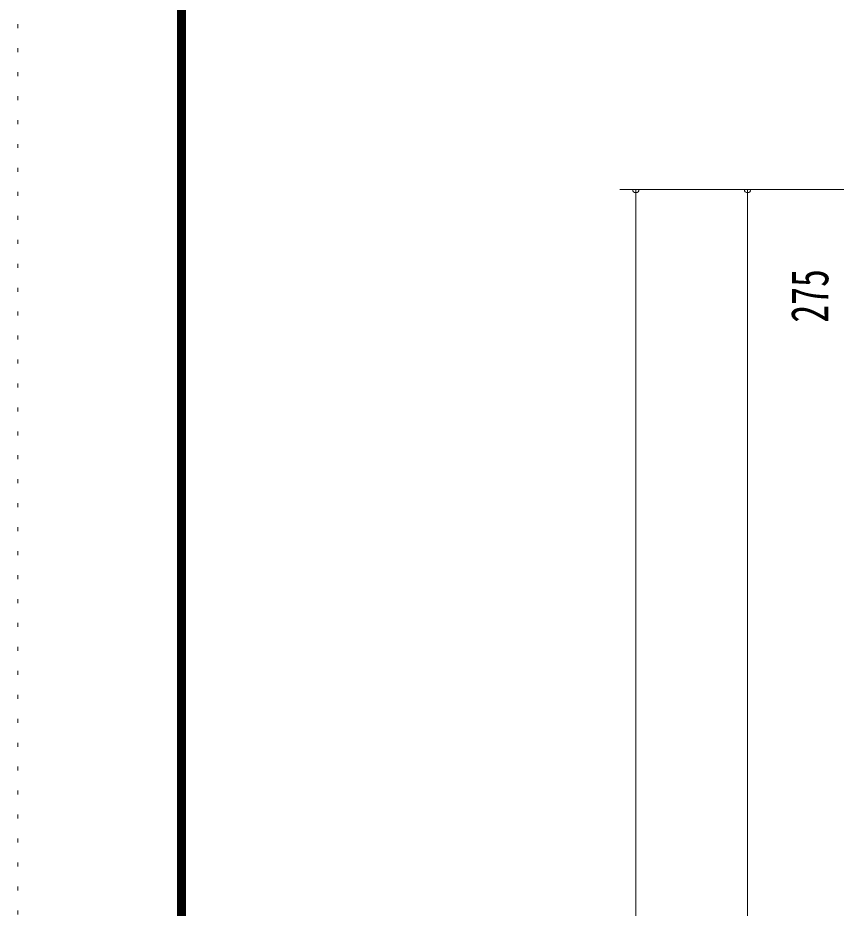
# Model space of a CAD drawing. Units: millimetres, scale not verified. Extents: x -5940 to 5940, y -7282 to 7278.
# Drawn here: x -5940 to -4915, y 2066 to 3181 of the extents above; entities that cross this region are included whole.
import ezdxf
from ezdxf.enums import TextEntityAlignment as Align

# ---------------------------------------------------------------- set-up
doc = ezdxf.new("R2010")
doc.units = ezdxf.units.MM
doc.header["$LTSCALE"] = 10
doc.linetypes.add('USER6', pattern=[3, 0.5, -2.5])
for name, color, linetype, lineweight in [('0-1_0-00', 4, 'Continuous', 18), ('0-B_2ラック-F寸法', 3, 'Continuous', 18), ('1-0_F-E_J_ADD', 7, 'USER6', 18)]:
    doc.layers.add(name, color=color, linetype=linetype, lineweight=lineweight)
doc.styles.add('ＭＳ ゴシック', font='')
doc.styles.get('ＭＳ ゴシック').set_extended_font_data('MS Gothic')

msp = doc.modelspace()

# ---------------------------------------------------------------- linework, layer by layer
at = {"layer": '0-1_0-00', "color": 5}
for points in [[(5740, 7117.92), (-5740, 7117.92), (-5740, -922.08), (5740, -922.08)], [(5739, 7116.92), (5739, -921.08), (-5739, -921.08), (-5739, 7116.92)], [(5738, 7115.92), (5738, -920.08), (-5738, -920.08), (-5738, 7115.92)], [(5737, 7114.92), (5737, -919.08), (-5737, -919.08), (-5737, 7114.92)], [(5736, 7113.92), (5736, -918.08), (-5736, -918.08), (-5736, 7113.92)], [(5735, 7112.92), (5735, -917.08), (-5735, -917.08), (-5735, 7112.92)], [(5734, 7111.92), (5734, -916.08), (-5734, -916.08), (-5734, 7111.92)], [(5733, 7110.92), (5733, -915.08), (-5733, -915.08), (-5733, 7110.92)], [(5732, 7109.92), (5732, -914.08), (-5732, -914.08), (-5732, 7109.92)], [(5731, 7108.92), (5731, -913.08), (-5731, -913.08), (-5731, 7108.92)], [(5730, 7107.92), (5730, -912.08), (-5730, -912.08), (-5730, 7107.92)]]:
    msp.add_lwpolyline(points, close=True, dxfattribs=at)
at = {"layer": '0-B_2ラック-F寸法'}
for p, q in [((-5186.21, 2965.99), (-4606.21, 2965.99)), ((-5162.21, 2965.99), (-5170.21, 2965.99)), ((-5166.21, 2965.99), (-5166.21, 787.99)), ((-5022.21, 2965.99), (-5030.21, 2965.99)), ((-5026.21, 945.99), (-5026.21, 2965.99))]:
    msp.add_line(p, q, dxfattribs=at)
for centre in [(-5166.21, 2965.99), (-5026.21, 2965.99)]:
    msp.add_arc(centre, 4, 180, 0, dxfattribs=at)
at = {"layer": '1-0_F-E_J_ADD', "color": 5}
msp.add_lwpolyline([(5940, 7277.92), (5940, -1122.08), (-5940, -1122.08), (-5940, 7277.92)], close=True, dxfattribs=at)

# ---------------------------------------------------------------- texts
at = {"layer": '0-B_2ラック-F寸法', "color": 7, "style": 'ＭＳ ゴシック', "width": 0.7}
msp.add_text('275', height=46.89, rotation=90, dxfattribs=at).set_placement((-4911.01, 2799.14), align=Align.BOTTOM_LEFT)

doc.saveas('drawing.dxf')
